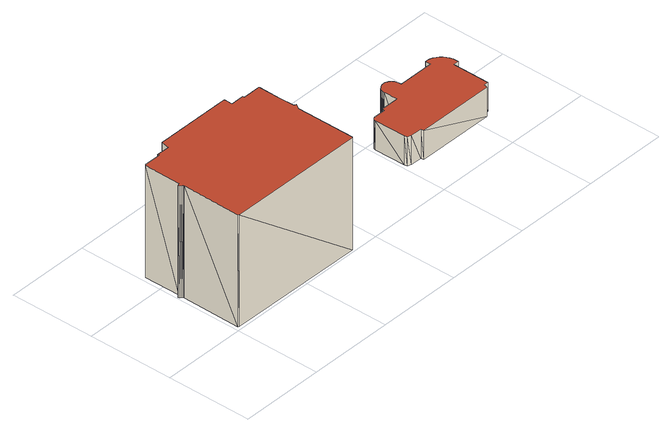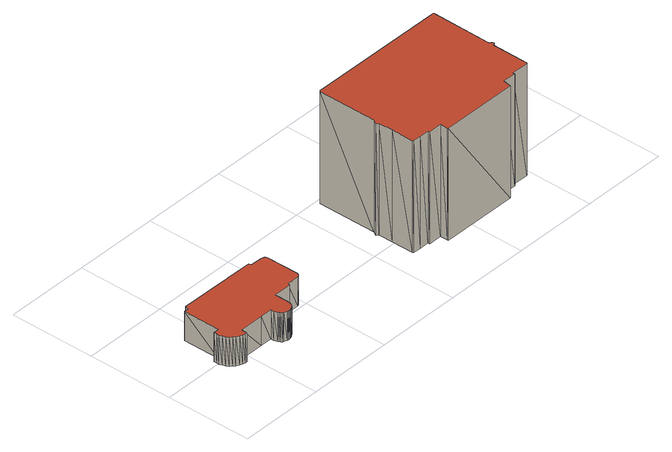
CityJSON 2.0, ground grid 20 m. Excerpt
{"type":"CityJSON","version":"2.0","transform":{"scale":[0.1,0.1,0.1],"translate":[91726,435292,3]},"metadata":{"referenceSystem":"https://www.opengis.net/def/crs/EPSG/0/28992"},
"CityObjects":{
"building1":{"type":"Building","attributes":{"+height_valid":1,"+groundHeight":3,"measuredHeight":30,"+function":"Industry","+org_car_parking_spaces":36,"+total_area":1928,"+min_car_parking_spaces":13},"geometry":[{"type":"MultiSurface","lod":"1.2","boundaries":[[[0,1,2,3,4,5,6,7,8,9,10,11,12,13,14,15,16,17,18,19,20,21,22,23,24,25,26,27,28]],[[29,30,31,32,33,34,35,36,37,38,39,40,41,42,43,44,45,46,47,48,49,50,51,52,53,54,55,56,57]],[[0,30,29]],[[0,1,30]],[[1,31,30]],[[1,2,31]],[[2,32,31]],[[2,3,32]],[[3,33,32]],[[3,4,33]],[[4,34,33]],[[4,5,34]],[[5,35,34]],[[5,6,35]],[[6,36,35]],[[6,7,36]],[[7,37,36]],[[7,8,37]],[[8,38,37]],[[8,9,38]],[[9,39,38]],[[9,10,39]],[[10,40,39]],[[10,11,40]],[[11,41,40]],[[11,12,41]],[[12,42,41]],[[12,13,42]],[[13,43,42]],[[13,14,43]],[[14,44,43]],[[14,15,44]],[[15,45,44]],[[15,16,45]],[[16,46,45]],[[16,17,46]],[[17,47,46]],[[17,18,47]],[[18,48,47]],[[18,19,48]],[[19,49,48]],[[19,20,49]],[[20,50,49]],[[20,21,50]],[[21,51,50]],[[21,22,51]],[[22,52,51]],[[22,23,52]],[[23,53,52]],[[23,24,53]],[[24,54,53]],[[24,25,54]],[[25,55,54]],[[25,26,55]],[[26,56,55]],[[26,27,56]],[[27,57,56]],[[27,28,57]],[[28,29,57]],[[28,0,29]]],"semantics":{"surfaces":[{"type":"GroundSurface"},{"type":"RoofSurface"},{"type":"WallSurface"}],"values":[0,1,2,2,2,2,2,2,2,2,2,2,2,2,2,2,2,2,2,2,2,2,2,2,2,2,2,2,2,2,2,2,2,2,2,2,2,2,2,2,2,2,2,2,2,2,2,2,2,2,2,2,2,2,2,2,2,2,2,2]}}]},
"building2":{"type":"Building","attributes":{"+height_valid":1,"+groundHeight":3,"measuredHeight":10,"+function":"Industry","+org_car_parking_spaces":41,"+total_area":399,"+min_car_parking_spaces":0},"geometry":[{"type":"MultiSurface","lod":"1.2","boundaries":[[[58,59,60,61,62,63,64,65,66,67,68,69,70,71,72,73,74,75,76,77,78,79,80,81,82,83,84,85,86,87,88,89,90,91,92,93,94,95,96,97,98,99,100,101,102,103,104,105,106,107,108,109,110]],[[111,112,113,114,115,116,117,118,119,120,121,122,123,124,125,126,127,128,129,130,131,132,133,134,135,136,137,138,139,140,141,142,143,144,145,146,147,148,149,150,151,152,153,154,155,156,157,158,159,160,161,162,163]],[[58,112,111]],[[58,59,112]],[[59,113,112]],[[59,60,113]],[[60,114,113]],[[60,61,114]],[[61,115,114]],[[61,62,115]],[[62,116,115]],[[62,63,116]],[[63,117,116]],[[63,64,117]],[[64,118,117]],[[64,65,118]],[[65,119,118]],[[65,66,119]],[[66,120,119]],[[66,67,120]],[[67,121,120]],[[67,68,121]],[[68,122,121]],[[68,69,122]],[[69,123,122]],[[69,70,123]],[[70,124,123]],[[70,71,124]],[[71,125,124]],[[71,72,125]],[[72,126,125]],[[72,73,126]],[[73,127,126]],[[73,74,127]],[[74,128,127]],[[74,75,128]],[[75,129,128]],[[75,76,129]],[[76,130,129]],[[76,77,130]],[[77,131,130]],[[77,78,131]],[[78,132,131]],[[78,79,132]],[[79,133,132]],[[79,80,133]],[[80,134,133]],[[80,81,134]],[[81,135,134]],[[81,82,135]],[[82,136,135]],[[82,83,136]],[[83,137,136]],[[83,84,137]],[[84,138,137]],[[84,85,138]],[[85,139,138]],[[85,86,139]],[[86,140,139]],[[86,87,140]],[[87,141,140]],[[87,88,141]],[[88,142,141]],[[88,89,142]],[[89,143,142]],[[89,90,143]],[[90,144,143]],[[90,91,144]],[[91,145,144]],[[91,92,145]],[[92,146,145]],[[92,93,146]],[[93,147,146]],[[93,94,147]],[[94,148,147]],[[94,95,148]],[[95,149,148]],[[95,96,149]],[[96,150,149]],[[96,97,150]],[[97,151,150]],[[97,98,151]],[[98,152,151]],[[98,99,152]],[[99,153,152]],[[99,100,153]],[[100,154,153]],[[100,101,154]],[[101,155,154]],[[101,102,155]],[[102,156,155]],[[102,103,156]],[[103,157,156]],[[103,104,157]],[[104,158,157]],[[104,105,158]],[[105,159,158]],[[105,106,159]],[[106,160,159]],[[106,107,160]],[[107,161,160]],[[107,108,161]],[[108,162,161]],[[108,109,162]],[[109,163,162]],[[109,110,163]],[[110,111,163]],[[110,58,111]]],"semantics":{"surfaces":[{"type":"GroundSurface"},{"type":"RoofSurface"},{"type":"WallSurface"}],"values":[0,1,2,2,2,2,2,2,2,2,2,2,2,2,2,2,2,2,2,2,2,2,2,2,2,2,2,2,2,2,2,2,2,2,2,2,2,2,2,2,2,2,2,2,2,2,2,2,2,2,2,2,2,2,2,2,2,2,2,2,2,2,2,2,2,2,2,2,2,2,2,2,2,2,2,2,2,2,2,2,2,2,2,2,2,2,2,2,2,2,2,2,2,2,2,2,2,2,2,2,2,2,2,2,2,2,2,2]}}]}
},
"vertices":[
[342,146,0],[342,8,0],[340,6,0],[12,7,0],[10,9,0],[11,147,0],[11,149,0],[10,151,0],[8,152,0],[6,154,0],[4,158,0],[11,161,0],[11,247,0],[13,249,0],[53,249,0],[53,253,0],[84,252,0],[87,272,0],[268,272,0],[269,270,0],[269,252,0],[300,252,0],[301,248,0],[323,248,0],[341,248,0],[343,246,0],[343,194,0],[344,160,0],[349,157,0],[342,146,270],[342,8,270],[340,6,270],[12,7,270],[10,9,270],[11,147,270],[11,149,270],[10,151,270],[8,152,270],[6,154,270],[4,158,270],[11,161,270],[11,247,270],[13,249,270],[53,249,270],[53,253,270],[84,252,270],[87,272,270],[268,272,270],[269,270,270],[269,252,270],[300,252,270],[301,248,270],[323,248,270],[341,248,270],[343,246,270],[343,194,270],[344,160,270],[349,157,270],
[844,188,0],[844,101,0],[834,101,0],[831,92,0],[648,93,0],[646,99,0],[619,100,0],[611,103,0],[609,109,0],[609,183,0],[610,186,0],[611,188,0],[613,190,0],[614,191,0],[617,192,0],[646,192,0],[646,196,0],[648,198,0],[689,198,0],[689,230,0],[689,233,0],[690,236,0],[691,239,0],[692,242,0],[694,244,0],[697,246,0],[699,248,0],[702,249,0],[705,250,0],[708,250,0],[711,250,0],[714,250,0],[720,247,0],[722,246,0],[725,243,0],[726,241,0],[728,238,0],[730,230,0],[730,223,0],[759,223,0],[816,223,0],[816,236,0],[820,236,0],[826,235,0],[833,233,0],[839,229,0],[844,225,0],[849,220,0],[852,214,0],[855,208,0],[857,201,0],[857,195,0],[857,188,0],[844,188,70],[844,101,70],[834,101,70],[831,92,70],[648,93,70],[646,99,70],[619,100,70],[611,103,70],[609,109,70],[609,183,70],[610,186,70],[611,188,70],[613,190,70],[614,191,70],[617,192,70],[646,192,70],[646,196,70],[648,198,70],[689,198,70],[689,230,70],[689,233,70],[690,236,70],[691,239,70],[692,242,70],[694,244,70],[697,246,70],[699,248,70],[702,249,70],[705,250,70],[708,250,70],[711,250,70],[714,250,70],[720,247,70],[722,246,70],[725,243,70],[726,241,70],[728,238,70],[730,230,70],[730,223,70],[759,223,70],[816,223,70],[816,236,70],[820,236,70],[826,235,70],[833,233,70],[839,229,70],[844,225,70],[849,220,70],[852,214,70],[855,208,70],[857,201,70],[857,195,70],[857,188,70]
]}
